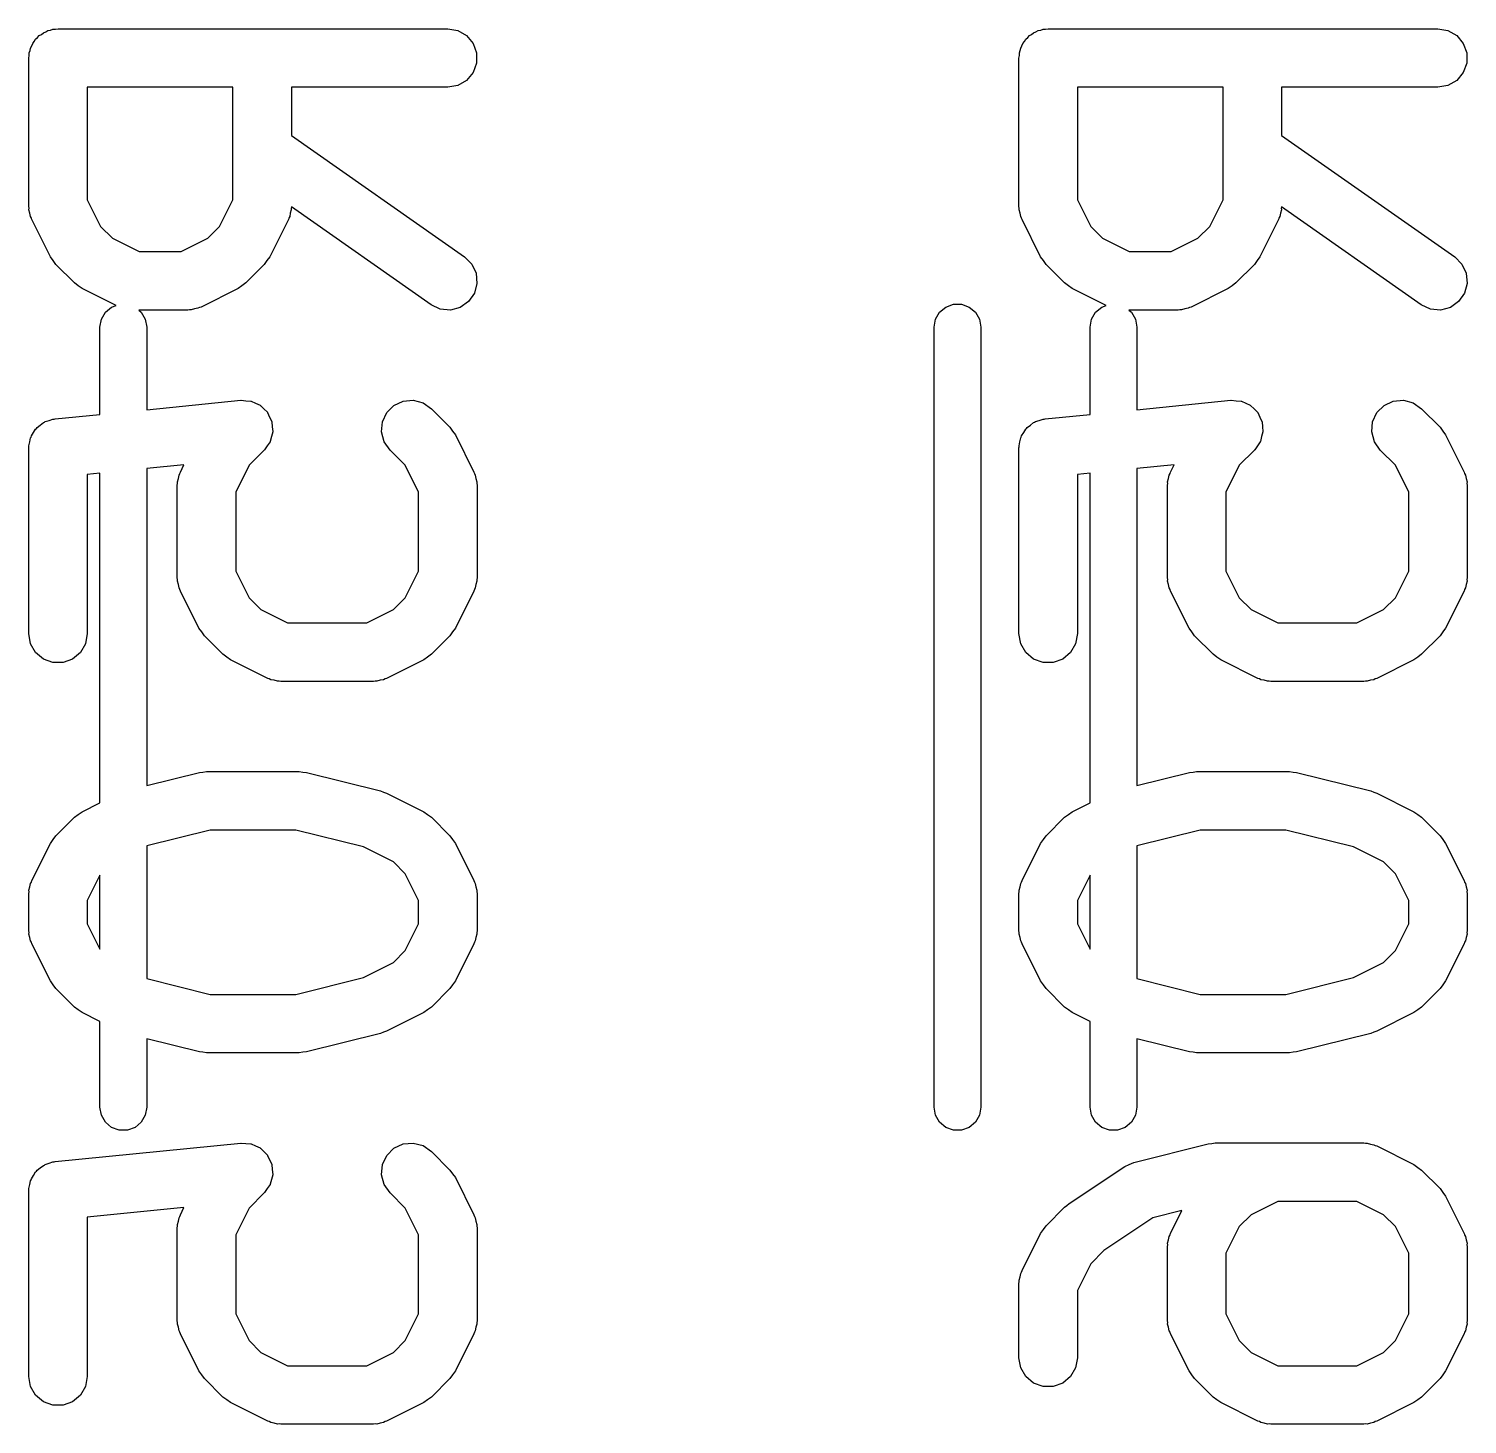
# Model space of a CAD drawing. Extents: x 25 to 326, y -201 to -21.
# Drawn here: x 41.867 to 45.557, y -27.753 to -24.174 of the extents above; entities that cross this region are included whole.
import ezdxf

# ---------------------------------------------------------------- set-up
doc = ezdxf.new("R2010")
doc.units = 0
doc.header["$MEASUREMENT"] = 0
doc.layers.add('BLACK', color=7, linetype='CONTINUOUS')

msp = doc.modelspace()

# ---------------------------------------------------------------- linework, layer by layer
at = {"layer": 'Black'}
for p, q in [((41.8816, -24.207), (41.8849, -24.2013)), ((41.8849, -24.2013), (41.89, -24.1971)), ((41.89, -24.1971), (41.8942, -24.1921)), ((41.8942, -24.1921), (41.8999, -24.1888)), ((41.8999, -24.1888), (41.9049, -24.1846)), ((41.9049, -24.1846), (41.911, -24.1823)), ((41.911, -24.1823), (41.9167, -24.179)), ((41.9167, -24.179), (41.9232, -24.1779)), ((41.9232, -24.1779), (41.9294, -24.1757)), ((41.9294, -24.1757), (41.9359, -24.1757)), ((41.9359, -24.1757), (41.9424, -24.1745)), ((41.9424, -24.1745), (42.9424, -24.1745)), ((42.9424, -24.1745), (42.968, -24.179)), ((42.968, -24.179), (42.9906, -24.1921)), ((42.9906, -24.1921), (43.0073, -24.212)), ((44.4216, -24.207), (44.4249, -24.2013)), ((44.4249, -24.2013), (44.43, -24.1971)), ((44.43, -24.1971), (44.4342, -24.1921)), ((44.4342, -24.1921), (44.4399, -24.1888)), ((44.4399, -24.1888), (44.4449, -24.1846)), ((44.4449, -24.1846), (44.451, -24.1823)), ((44.451, -24.1823), (44.4567, -24.179)), ((44.4567, -24.179), (44.4632, -24.1779)), ((44.4632, -24.1779), (44.4694, -24.1757)), ((44.4694, -24.1757), (44.4759, -24.1757)), ((44.4759, -24.1757), (44.4824, -24.1745)), ((44.4824, -24.1745), (45.4824, -24.1745)), ((45.4824, -24.1745), (45.508, -24.179)), ((45.508, -24.179), (45.5306, -24.1921)), ((45.5306, -24.1921), (45.5473, -24.212)), ((41.8674, -24.2495), (41.8685, -24.2431)), ((41.8685, -24.2365), (41.8708, -24.2303)), ((41.8685, -24.2431), (41.8685, -24.2365)), ((41.8708, -24.2303), (41.8719, -24.2239)), ((41.8719, -24.2239), (41.8752, -24.2182)), ((41.8752, -24.2182), (41.8774, -24.212)), ((41.8774, -24.212), (41.8816, -24.207)), ((43.0073, -24.212), (43.0162, -24.2365)), ((43.0162, -24.2365), (43.0162, -24.2625)), ((44.4074, -24.2495), (44.4085, -24.2431)), ((44.4085, -24.2365), (44.4108, -24.2303)), ((44.4085, -24.2431), (44.4085, -24.2365)), ((44.4108, -24.2303), (44.4119, -24.2239)), ((44.4119, -24.2239), (44.4152, -24.2182)), ((44.4152, -24.2182), (44.4174, -24.212)), ((44.4174, -24.212), (44.4216, -24.207)), ((45.5473, -24.212), (45.5562, -24.2365)), ((45.5562, -24.2365), (45.5562, -24.2625)), ((41.8674, -24.6305), (41.8674, -24.2495)), ((43.0162, -24.2625), (43.0073, -24.287)), ((44.4074, -24.6305), (44.4074, -24.2495)), ((45.5562, -24.2625), (45.5473, -24.287)), ((42.9906, -24.307), (42.968, -24.32)), ((43.0073, -24.287), (42.9906, -24.307)), ((45.5306, -24.307), (45.508, -24.32)), ((45.5473, -24.287), (45.5306, -24.307)), ((42.0174, -24.3245), (42.0174, -24.6128)), ((42.3912, -24.3245), (42.0174, -24.3245)), ((42.3912, -24.6128), (42.3912, -24.3245)), ((42.9424, -24.3245), (42.5412, -24.3245)), ((42.5412, -24.3245), (42.5412, -24.4486)), ((42.968, -24.32), (42.9424, -24.3245)), ((44.5574, -24.3245), (44.5574, -24.6128)), ((44.9312, -24.3245), (44.5574, -24.3245)), ((44.9312, -24.6128), (44.9312, -24.3245)), ((45.4824, -24.3245), (45.0812, -24.3245)), ((45.0812, -24.3245), (45.0812, -24.4486)), ((45.508, -24.32), (45.4824, -24.3245)), ((42.5412, -24.4486), (42.9854, -24.7595)), ((45.0812, -24.4486), (45.5254, -24.7595)), ((41.8681, -24.6347), (41.8674, -24.6305)), ((41.8679, -24.6391), (41.8681, -24.6347)), ((41.8704, -24.6475), (41.8679, -24.6391)), ((41.8719, -24.6561), (41.8704, -24.6475)), ((42.0174, -24.6128), (42.0516, -24.6813)), ((42.3569, -24.6813), (42.3912, -24.6128)), ((42.5382, -24.6475), (42.5367, -24.6561)), ((42.5407, -24.6391), (42.5382, -24.6475)), ((42.541, -24.6315), (42.5404, -24.6347)), ((42.5404, -24.6347), (42.5407, -24.6391)), ((42.8994, -24.8824), (42.541, -24.6315)), ((44.4081, -24.6347), (44.4074, -24.6305)), ((44.4079, -24.6391), (44.4081, -24.6347)), ((44.4104, -24.6475), (44.4079, -24.6391)), ((44.4119, -24.6561), (44.4104, -24.6475)), ((44.5574, -24.6128), (44.5916, -24.6813)), ((44.8969, -24.6813), (44.9312, -24.6128)), ((45.0782, -24.6475), (45.0767, -24.6561)), ((45.0807, -24.6391), (45.0782, -24.6475)), ((45.081, -24.6315), (45.0804, -24.6347)), ((45.0804, -24.6347), (45.0807, -24.6391)), ((45.4394, -24.8824), (45.081, -24.6315)), ((41.8741, -24.6599), (41.8719, -24.6561)), ((41.8753, -24.664), (41.8741, -24.6599)), ((41.9229, -24.7593), (41.8753, -24.664)), ((42.0516, -24.6813), (42.082, -24.7117)), ((42.3265, -24.7117), (42.3569, -24.6813)), ((42.5333, -24.664), (42.4857, -24.7593)), ((42.5345, -24.6599), (42.5333, -24.664)), ((42.5367, -24.6561), (42.5345, -24.6599)), ((44.4141, -24.6599), (44.4119, -24.6561)), ((44.4153, -24.664), (44.4141, -24.6599)), ((44.4629, -24.7593), (44.4153, -24.664)), ((44.5916, -24.6813), (44.622, -24.7117)), ((44.8665, -24.7117), (44.8969, -24.6813)), ((45.0733, -24.664), (45.0257, -24.7593)), ((45.0745, -24.6599), (45.0733, -24.664)), ((45.0767, -24.6561), (45.0745, -24.6599)), ((42.082, -24.7117), (42.1506, -24.746)), ((42.258, -24.746), (42.3265, -24.7117)), ((44.622, -24.7117), (44.6906, -24.746)), ((44.798, -24.746), (44.8665, -24.7117)), ((41.9301, -24.7689), (41.9229, -24.7593)), ((42.1506, -24.746), (42.258, -24.746)), ((42.4857, -24.7593), (42.4785, -24.7689)), ((42.9854, -24.7595), (43.0038, -24.7779)), ((44.4701, -24.7689), (44.4629, -24.7593)), ((44.6906, -24.746), (44.798, -24.746)), ((45.0257, -24.7593), (45.0185, -24.7689)), ((45.5254, -24.7595), (45.5438, -24.7779)), ((41.937, -24.7787), (41.9301, -24.7689)), ((41.9846, -24.8264), (41.937, -24.7787)), ((42.4716, -24.7787), (42.424, -24.8264)), ((42.4785, -24.7689), (42.4716, -24.7787)), ((43.0038, -24.7779), (43.0148, -24.8015)), ((44.477, -24.7787), (44.4701, -24.7689)), ((44.5246, -24.8264), (44.477, -24.7787)), ((45.0116, -24.7787), (44.964, -24.8264)), ((45.0185, -24.7689), (45.0116, -24.7787)), ((45.5438, -24.7779), (45.5548, -24.8015)), ((41.9944, -24.8333), (41.9846, -24.8264)), ((42.0041, -24.8404), (41.9944, -24.8333)), ((42.4142, -24.8333), (42.4045, -24.8404)), ((42.424, -24.8264), (42.4142, -24.8333)), ((43.0171, -24.8275), (43.0104, -24.8526)), ((43.0148, -24.8015), (43.0171, -24.8275)), ((44.5344, -24.8333), (44.5246, -24.8264)), ((44.5441, -24.8404), (44.5344, -24.8333)), ((44.9542, -24.8333), (44.9445, -24.8404)), ((44.964, -24.8264), (44.9542, -24.8333)), ((45.5571, -24.8275), (45.5504, -24.8526)), ((45.5548, -24.8015), (45.5571, -24.8275)), ((42.0912, -24.884), (42.0041, -24.8404)), ((42.4045, -24.8404), (42.3093, -24.888)), ((43.0104, -24.8526), (42.9954, -24.874)), ((44.6312, -24.884), (44.5441, -24.8404)), ((44.9445, -24.8404), (44.8493, -24.888)), ((45.5504, -24.8526), (45.5354, -24.874)), ((42.0536, -24.9195), (42.064, -24.9014)), ((42.064, -24.9014), (42.08, -24.888)), ((42.08, -24.888), (42.0912, -24.884)), ((42.2757, -24.896), (42.1494, -24.896)), ((42.1494, -24.896), (42.156, -24.9014)), ((42.156, -24.9014), (42.1664, -24.9195)), ((42.28, -24.8952), (42.2757, -24.896)), ((42.2843, -24.8955), (42.28, -24.8952)), ((42.2927, -24.893), (42.2843, -24.8955)), ((42.3014, -24.8914), (42.2927, -24.893)), ((42.3051, -24.8893), (42.3014, -24.8914)), ((42.3093, -24.888), (42.3051, -24.8893)), ((42.923, -24.8934), (42.8994, -24.8824)), ((42.9489, -24.8957), (42.923, -24.8934)), ((42.9741, -24.8889), (42.9489, -24.8957)), ((42.9954, -24.874), (42.9741, -24.8889)), ((44.1936, -24.9195), (44.204, -24.9014)), ((44.204, -24.9014), (44.22, -24.888)), ((44.22, -24.888), (44.2396, -24.8809)), ((44.2396, -24.8809), (44.2604, -24.8809)), ((44.2604, -24.8809), (44.28, -24.888)), ((44.28, -24.888), (44.296, -24.9014)), ((44.296, -24.9014), (44.3064, -24.9195)), ((44.5936, -24.9195), (44.604, -24.9014)), ((44.604, -24.9014), (44.62, -24.888)), ((44.62, -24.888), (44.6312, -24.884)), ((44.8157, -24.896), (44.6894, -24.896)), ((44.6894, -24.896), (44.696, -24.9014)), ((44.696, -24.9014), (44.7064, -24.9195)), ((44.82, -24.8952), (44.8157, -24.896)), ((44.8243, -24.8955), (44.82, -24.8952)), ((44.8327, -24.893), (44.8243, -24.8955)), ((44.8414, -24.8914), (44.8327, -24.893)), ((44.8451, -24.8893), (44.8414, -24.8914)), ((44.8493, -24.888), (44.8451, -24.8893)), ((45.463, -24.8934), (45.4394, -24.8824)), ((45.4889, -24.8957), (45.463, -24.8934)), ((45.5141, -24.8889), (45.4889, -24.8957)), ((45.5354, -24.874), (45.5141, -24.8889)), ((42.05, -24.94), (42.0536, -24.9195)), ((42.05, -25.1634), (42.05, -24.94)), ((42.1664, -24.9195), (42.17, -24.94)), ((42.17, -24.94), (42.17, -25.1514)), ((44.19, -24.94), (44.1936, -24.9195)), ((44.19, -26.94), (44.19, -24.94)), ((44.3064, -24.9195), (44.31, -24.94)), ((44.31, -24.94), (44.31, -26.94)), ((44.59, -24.94), (44.5936, -24.9195)), ((44.59, -25.1634), (44.59, -24.94)), ((44.7064, -24.9195), (44.71, -24.94)), ((44.71, -24.94), (44.71, -25.1514)), ((42.17, -25.1514), (42.4111, -25.1273)), ((42.4111, -25.1273), (42.4116, -25.1273)), ((42.4116, -25.1273), (42.412, -25.1272)), ((42.412, -25.1272), (42.4245, -25.1283)), ((42.4245, -25.1283), (42.4371, -25.1292)), ((42.8277, -25.1295), (42.8537, -25.1272)), ((42.8537, -25.1272), (42.8788, -25.1339)), ((44.71, -25.1514), (44.9511, -25.1273)), ((44.9511, -25.1273), (44.9516, -25.1273)), ((44.9516, -25.1273), (44.952, -25.1272)), ((44.952, -25.1272), (44.9645, -25.1283)), ((44.9645, -25.1283), (44.9771, -25.1292)), ((45.3677, -25.1295), (45.3937, -25.1272)), ((45.3937, -25.1272), (45.4188, -25.1339)), ((41.9349, -25.1749), (42.05, -25.1634)), ((42.4371, -25.1292), (42.4375, -25.1294)), ((42.4375, -25.1294), (42.438, -25.1295)), ((42.438, -25.1295), (42.4494, -25.1348)), ((42.4494, -25.1348), (42.4608, -25.1399)), ((42.4608, -25.1399), (42.4612, -25.1403)), ((42.4612, -25.1403), (42.4616, -25.1405)), ((42.4616, -25.1405), (42.4705, -25.1494)), ((42.4705, -25.1494), (42.4795, -25.1581)), ((42.4795, -25.1581), (42.4797, -25.1586)), ((42.4797, -25.1586), (42.48, -25.1589)), ((42.48, -25.1589), (42.4853, -25.1703)), ((42.7747, -25.1825), (42.7857, -25.1589)), ((42.7857, -25.1589), (42.8041, -25.1405)), ((42.8041, -25.1405), (42.8277, -25.1295)), ((42.8788, -25.1339), (42.9002, -25.1489)), ((42.9002, -25.1489), (42.9478, -25.1965)), ((44.4749, -25.1749), (44.59, -25.1634)), ((44.9771, -25.1292), (44.9775, -25.1294)), ((44.9775, -25.1294), (44.978, -25.1295)), ((44.978, -25.1295), (44.9894, -25.1348)), ((44.9894, -25.1348), (45.0008, -25.1399)), ((45.0008, -25.1399), (45.0012, -25.1403)), ((45.0012, -25.1403), (45.0016, -25.1405)), ((45.0016, -25.1405), (45.0105, -25.1494)), ((45.0105, -25.1494), (45.0195, -25.1581)), ((45.0195, -25.1581), (45.0197, -25.1586)), ((45.0197, -25.1586), (45.02, -25.1589)), ((45.02, -25.1589), (45.0253, -25.1703)), ((45.3147, -25.1825), (45.3257, -25.1589)), ((45.3257, -25.1589), (45.3441, -25.1405)), ((45.3441, -25.1405), (45.3677, -25.1295)), ((45.4188, -25.1339), (45.4402, -25.1489)), ((45.4402, -25.1489), (45.4878, -25.1965)), ((41.8798, -25.2102), (41.8849, -25.2013)), ((41.8849, -25.2013), (41.8871, -25.1995)), ((41.8871, -25.1995), (41.8887, -25.1972)), ((41.8887, -25.1972), (41.897, -25.1912)), ((41.897, -25.1912), (41.9049, -25.1846)), ((41.9049, -25.1846), (41.9075, -25.1836)), ((41.9075, -25.1836), (41.9098, -25.1819)), ((41.9098, -25.1819), (41.9197, -25.1792)), ((41.9197, -25.1792), (41.9294, -25.1757)), ((41.9294, -25.1757), (41.9322, -25.1757)), ((41.9322, -25.1757), (41.9349, -25.1749)), ((42.4853, -25.1703), (42.4908, -25.1816)), ((42.4908, -25.1816), (42.4908, -25.1821)), ((42.4908, -25.1821), (42.491, -25.1825)), ((42.491, -25.1825), (42.4921, -25.195)), ((42.4921, -25.195), (42.4934, -25.2075)), ((42.7724, -25.2084), (42.7747, -25.1825)), ((42.9478, -25.1965), (42.9547, -25.2063)), ((44.4198, -25.2102), (44.4249, -25.2013)), ((44.4249, -25.2013), (44.4271, -25.1995)), ((44.4271, -25.1995), (44.4287, -25.1972)), ((44.4287, -25.1972), (44.437, -25.1912)), ((44.437, -25.1912), (44.4449, -25.1846)), ((44.4449, -25.1846), (44.4475, -25.1836)), ((44.4475, -25.1836), (44.4498, -25.1819)), ((44.4498, -25.1819), (44.4597, -25.1792)), ((44.4597, -25.1792), (44.4694, -25.1757)), ((44.4694, -25.1757), (44.4722, -25.1757)), ((44.4722, -25.1757), (44.4749, -25.1749)), ((45.0253, -25.1703), (45.0308, -25.1816)), ((45.0308, -25.1816), (45.0308, -25.1821)), ((45.0308, -25.1821), (45.031, -25.1825)), ((45.031, -25.1825), (45.0321, -25.195)), ((45.0321, -25.195), (45.0334, -25.2075)), ((45.3124, -25.2084), (45.3147, -25.1825)), ((45.4878, -25.1965), (45.4947, -25.2063)), ((41.8676, -25.2439), (41.8701, -25.234)), ((41.8701, -25.234), (41.8719, -25.2239)), ((41.8719, -25.2239), (41.8733, -25.2214)), ((41.8733, -25.2214), (41.874, -25.2187)), ((41.874, -25.2187), (41.8798, -25.2102)), ((42.4865, -25.2336), (42.4793, -25.2439)), ((42.4867, -25.2331), (42.4865, -25.2336)), ((42.4869, -25.2328), (42.4867, -25.2331)), ((42.49, -25.2205), (42.4869, -25.2328)), ((42.4933, -25.2084), (42.49, -25.2205)), ((42.4934, -25.2075), (42.4932, -25.208)), ((42.4932, -25.208), (42.4933, -25.2084)), ((42.7792, -25.2336), (42.7724, -25.2084)), ((42.7941, -25.2549), (42.7792, -25.2336)), ((42.9547, -25.2063), (42.9618, -25.216)), ((42.9618, -25.216), (43.0095, -25.3112)), ((44.4076, -25.2439), (44.4101, -25.234)), ((44.4101, -25.234), (44.4119, -25.2239)), ((44.4119, -25.2239), (44.4133, -25.2214)), ((44.4133, -25.2214), (44.414, -25.2187)), ((44.414, -25.2187), (44.4198, -25.2102)), ((45.0265, -25.2336), (45.0193, -25.2439)), ((45.0267, -25.2331), (45.0265, -25.2336)), ((45.0269, -25.2328), (45.0267, -25.2331)), ((45.03, -25.2205), (45.0269, -25.2328)), ((45.0333, -25.2084), (45.03, -25.2205)), ((45.0334, -25.2075), (45.0332, -25.208)), ((45.0332, -25.208), (45.0333, -25.2084)), ((45.3192, -25.2336), (45.3124, -25.2084)), ((45.3341, -25.2549), (45.3192, -25.2336)), ((45.4947, -25.2063), (45.5018, -25.216)), ((45.5018, -25.216), (45.5495, -25.3112)), ((41.8674, -25.2495), (41.8679, -25.2467)), ((41.8674, -25.7257), (41.8674, -25.2495)), ((41.8679, -25.2467), (41.8676, -25.2439)), ((42.4716, -25.2549), (42.4326, -25.294)), ((42.4719, -25.2546), (42.4716, -25.2549)), ((42.4723, -25.2543), (42.4719, -25.2546)), ((42.4793, -25.2439), (42.4723, -25.2543)), ((42.8331, -25.294), (42.7941, -25.2549)), ((44.4074, -25.2495), (44.4079, -25.2467)), ((44.4074, -25.7257), (44.4074, -25.2495)), ((44.4079, -25.2467), (44.4076, -25.2439)), ((45.0116, -25.2549), (44.9726, -25.294)), ((45.0119, -25.2546), (45.0116, -25.2549)), ((45.0123, -25.2543), (45.0119, -25.2546)), ((45.0193, -25.2439), (45.0123, -25.2543)), ((45.3731, -25.294), (45.3341, -25.2549)), ((42.2656, -25.2926), (42.17, -25.3021)), ((42.17, -25.3021), (42.17, -26.1153)), ((42.255, -25.3154), (42.2563, -25.3112)), ((42.2563, -25.3112), (42.2656, -25.2926)), ((42.4326, -25.294), (42.3983, -25.3625)), ((42.8674, -25.3625), (42.8331, -25.294)), ((43.0095, -25.3112), (43.0107, -25.3154)), ((44.8056, -25.2926), (44.71, -25.3021)), ((44.71, -25.3021), (44.71, -26.1153)), ((44.795, -25.3154), (44.7963, -25.3112)), ((44.7963, -25.3112), (44.8056, -25.2926)), ((44.9726, -25.294), (44.9383, -25.3625)), ((45.4074, -25.3625), (45.3731, -25.294)), ((45.5495, -25.3112), (45.5507, -25.3154)), ((42.05, -25.3141), (42.0174, -25.3174)), ((42.0174, -25.3174), (42.0174, -25.7257)), ((42.05, -26.1595), (42.05, -25.3141)), ((42.2483, -25.3448), (42.2491, -25.3405)), ((42.2483, -25.5829), (42.2483, -25.3448)), ((42.2488, -25.3362), (42.2513, -25.3278)), ((42.2491, -25.3405), (42.2488, -25.3362)), ((42.2513, -25.3278), (42.2529, -25.3191)), ((42.2529, -25.3191), (42.255, -25.3154)), ((43.0107, -25.3154), (43.0129, -25.3191)), ((43.0129, -25.3191), (43.0144, -25.3278)), ((43.0144, -25.3278), (43.0169, -25.3362)), ((43.0169, -25.3362), (43.0166, -25.3405)), ((43.0166, -25.3405), (43.0174, -25.3448)), ((43.0174, -25.3448), (43.0174, -25.5829)), ((44.59, -25.3141), (44.5574, -25.3174)), ((44.5574, -25.3174), (44.5574, -25.7257)), ((44.59, -26.1595), (44.59, -25.3141)), ((44.7883, -25.3448), (44.7891, -25.3405)), ((44.7883, -25.5829), (44.7883, -25.3448)), ((44.7888, -25.3362), (44.7913, -25.3278)), ((44.7891, -25.3405), (44.7888, -25.3362)), ((44.7913, -25.3278), (44.7929, -25.3191)), ((44.7929, -25.3191), (44.795, -25.3154)), ((45.5507, -25.3154), (45.5529, -25.3191)), ((45.5529, -25.3191), (45.5544, -25.3278)), ((45.5544, -25.3278), (45.5569, -25.3362)), ((45.5569, -25.3362), (45.5566, -25.3405)), ((45.5566, -25.3405), (45.5574, -25.3448)), ((45.5574, -25.3448), (45.5574, -25.5829)), ((42.3983, -25.3625), (42.3983, -25.5652)), ((42.8674, -25.5652), (42.8674, -25.3625)), ((44.9383, -25.3625), (44.9383, -25.5652)), ((45.4074, -25.5652), (45.4074, -25.3625)), ((42.3983, -25.5652), (42.4326, -25.6337)), ((42.8331, -25.6337), (42.8674, -25.5652)), ((44.9383, -25.5652), (44.9726, -25.6337)), ((45.3731, -25.6337), (45.4074, -25.5652)), ((42.2491, -25.5871), (42.2483, -25.5829)), ((42.2488, -25.5914), (42.2491, -25.5871)), ((42.2513, -25.5999), (42.2488, -25.5914)), ((42.2529, -25.6085), (42.2513, -25.5999)), ((42.255, -25.6123), (42.2529, -25.6085)), ((43.0129, -25.6085), (43.0107, -25.6123)), ((43.0144, -25.5999), (43.0129, -25.6085)), ((43.0169, -25.5914), (43.0144, -25.5999)), ((43.0174, -25.5829), (43.0166, -25.5871)), ((43.0166, -25.5871), (43.0169, -25.5914)), ((44.7891, -25.5871), (44.7883, -25.5829)), ((44.7888, -25.5914), (44.7891, -25.5871)), ((44.7913, -25.5999), (44.7888, -25.5914)), ((44.7929, -25.6085), (44.7913, -25.5999)), ((44.795, -25.6123), (44.7929, -25.6085)), ((45.5529, -25.6085), (45.5507, -25.6123)), ((45.5544, -25.5999), (45.5529, -25.6085)), ((45.5569, -25.5914), (45.5544, -25.5999)), ((45.5574, -25.5829), (45.5566, -25.5871)), ((45.5566, -25.5871), (45.5569, -25.5914)), ((42.2563, -25.6164), (42.255, -25.6123)), ((42.3039, -25.7116), (42.2563, -25.6164)), ((42.4326, -25.6337), (42.463, -25.6641)), ((42.8027, -25.6641), (42.8331, -25.6337)), ((43.0095, -25.6164), (42.9618, -25.7116)), ((43.0107, -25.6123), (43.0095, -25.6164)), ((44.7963, -25.6164), (44.795, -25.6123)), ((44.8439, -25.7116), (44.7963, -25.6164)), ((44.9726, -25.6337), (45.003, -25.6641)), ((45.3427, -25.6641), (45.3731, -25.6337)), ((45.5495, -25.6164), (45.5018, -25.7116)), ((45.5507, -25.6123), (45.5495, -25.6164)), ((42.463, -25.6641), (42.5315, -25.6983)), ((42.7342, -25.6983), (42.8027, -25.6641)), ((45.003, -25.6641), (45.0715, -25.6983)), ((45.2742, -25.6983), (45.3427, -25.6641)), ((42.311, -25.7213), (42.3039, -25.7116)), ((42.5315, -25.6983), (42.7342, -25.6983)), ((42.9618, -25.7116), (42.9547, -25.7213)), ((44.851, -25.7213), (44.8439, -25.7116)), ((45.0715, -25.6983), (45.2742, -25.6983)), ((45.5018, -25.7116), (45.4947, -25.7213)), ((41.8719, -25.7514), (41.8674, -25.7257)), ((41.8849, -25.7739), (41.8719, -25.7514)), ((42.0129, -25.7514), (41.9998, -25.7739)), ((42.0174, -25.7257), (42.0129, -25.7514)), ((42.3179, -25.7311), (42.311, -25.7213)), ((42.3655, -25.7787), (42.3179, -25.7311)), ((42.9478, -25.7311), (42.9002, -25.7787)), ((42.9547, -25.7213), (42.9478, -25.7311)), ((44.4119, -25.7514), (44.4074, -25.7257)), ((44.4249, -25.7739), (44.4119, -25.7514)), ((44.5529, -25.7514), (44.5398, -25.7739)), ((44.5574, -25.7257), (44.5529, -25.7514)), ((44.8579, -25.7311), (44.851, -25.7213)), ((44.9055, -25.7787), (44.8579, -25.7311)), ((45.4878, -25.7311), (45.4402, -25.7787)), ((45.4947, -25.7213), (45.4878, -25.7311)), ((41.9049, -25.7907), (41.8849, -25.7739)), ((41.9294, -25.7996), (41.9049, -25.7907)), ((41.9799, -25.7907), (41.9554, -25.7996)), ((41.9998, -25.7739), (41.9799, -25.7907)), ((42.3754, -25.7856), (42.3655, -25.7787)), ((42.385, -25.7928), (42.3754, -25.7856)), ((42.4803, -25.8404), (42.385, -25.7928)), ((42.8807, -25.7928), (42.7854, -25.8404)), ((42.8903, -25.7856), (42.8807, -25.7928)), ((42.9002, -25.7787), (42.8903, -25.7856)), ((44.4449, -25.7907), (44.4249, -25.7739)), ((44.4694, -25.7996), (44.4449, -25.7907)), ((44.5199, -25.7907), (44.4954, -25.7996)), ((44.5398, -25.7739), (44.5199, -25.7907)), ((44.9154, -25.7856), (44.9055, -25.7787)), ((44.925, -25.7928), (44.9154, -25.7856)), ((45.0203, -25.8404), (44.925, -25.7928)), ((45.4207, -25.7928), (45.3254, -25.8404)), ((45.4303, -25.7856), (45.4207, -25.7928)), ((45.4402, -25.7787), (45.4303, -25.7856)), ((41.9554, -25.7996), (41.9294, -25.7996)), ((44.4954, -25.7996), (44.4694, -25.7996)), ((42.4844, -25.8416), (42.4803, -25.8404)), ((42.4882, -25.8438), (42.4844, -25.8416)), ((42.4968, -25.8453), (42.4882, -25.8438)), ((42.5052, -25.8478), (42.4968, -25.8453)), ((42.5096, -25.8476), (42.5052, -25.8478)), ((42.5138, -25.8483), (42.5096, -25.8476)), ((42.7519, -25.8483), (42.5138, -25.8483)), ((42.7562, -25.8476), (42.7519, -25.8483)), ((42.7605, -25.8478), (42.7562, -25.8476)), ((42.7689, -25.8453), (42.7605, -25.8478)), ((42.7776, -25.8438), (42.7689, -25.8453)), ((42.7813, -25.8416), (42.7776, -25.8438)), ((42.7854, -25.8404), (42.7813, -25.8416)), ((45.0244, -25.8416), (45.0203, -25.8404)), ((45.0282, -25.8438), (45.0244, -25.8416)), ((45.0368, -25.8453), (45.0282, -25.8438)), ((45.0452, -25.8478), (45.0368, -25.8453)), ((45.0496, -25.8476), (45.0452, -25.8478)), ((45.0538, -25.8483), (45.0496, -25.8476)), ((45.2919, -25.8483), (45.0538, -25.8483)), ((45.2962, -25.8476), (45.2919, -25.8483)), ((45.3005, -25.8478), (45.2962, -25.8476)), ((45.3089, -25.8453), (45.3005, -25.8478)), ((45.3176, -25.8438), (45.3089, -25.8453)), ((45.3213, -25.8416), (45.3176, -25.8438)), ((45.3254, -25.8404), (45.3213, -25.8416)), ((42.17, -26.1153), (42.3051, -26.0815)), ((42.3051, -26.0815), (42.3143, -26.0809)), ((42.3143, -26.0809), (42.3233, -26.0793)), ((42.3233, -26.0793), (42.5614, -26.0793)), ((42.5614, -26.0793), (42.5705, -26.0809)), ((42.5705, -26.0809), (42.5796, -26.0815)), ((42.5796, -26.0815), (42.7701, -26.1291)), ((44.71, -26.1153), (44.8451, -26.0815)), ((44.8451, -26.0815), (44.8543, -26.0809)), ((44.8543, -26.0809), (44.8633, -26.0793)), ((44.8633, -26.0793), (45.1014, -26.0793)), ((45.1014, -26.0793), (45.1105, -26.0809)), ((45.1105, -26.0809), (45.1196, -26.0815)), ((45.1196, -26.0815), (45.3101, -26.1291)), ((42.0041, -26.1824), (42.05, -26.1595)), ((42.7701, -26.1291), (42.7776, -26.1325)), ((42.7776, -26.1325), (42.7854, -26.1348)), ((42.7854, -26.1348), (42.8807, -26.1824)), ((44.5441, -26.1824), (44.59, -26.1595)), ((45.3101, -26.1291), (45.3176, -26.1325)), ((45.3176, -26.1325), (45.3254, -26.1348)), ((45.3254, -26.1348), (45.4207, -26.1824)), ((41.937, -26.2441), (41.9846, -26.1965)), ((41.9846, -26.1965), (41.9944, -26.1896)), ((41.9944, -26.1896), (42.0041, -26.1824)), ((42.8807, -26.1824), (42.8903, -26.1896)), ((42.8903, -26.1896), (42.9002, -26.1965)), ((42.9002, -26.1965), (42.9478, -26.2441)), ((44.477, -26.2441), (44.5246, -26.1965)), ((44.5246, -26.1965), (44.5344, -26.1896)), ((44.5344, -26.1896), (44.5441, -26.1824)), ((45.4207, -26.1824), (45.4303, -26.1896)), ((45.4303, -26.1896), (45.4402, -26.1965)), ((45.4402, -26.1965), (45.4878, -26.2441)), ((42.3326, -26.2293), (42.17, -26.2699)), ((42.5522, -26.2293), (42.3326, -26.2293)), ((42.7257, -26.2727), (42.5522, -26.2293)), ((44.8726, -26.2293), (44.71, -26.2699)), ((45.0922, -26.2293), (44.8726, -26.2293)), ((45.2657, -26.2727), (45.0922, -26.2293)), ((41.8753, -26.3588), (41.9229, -26.2636)), ((41.9229, -26.2636), (41.9301, -26.2539)), ((41.9301, -26.2539), (41.937, -26.2441)), ((42.17, -26.2699), (42.17, -26.6101)), ((42.8027, -26.3112), (42.7257, -26.2727)), ((42.9478, -26.2441), (42.9547, -26.2539)), ((42.9547, -26.2539), (42.9618, -26.2636)), ((42.9618, -26.2636), (43.0095, -26.3588)), ((44.4153, -26.3588), (44.4629, -26.2636)), ((44.4629, -26.2636), (44.4701, -26.2539)), ((44.4701, -26.2539), (44.477, -26.2441)), ((44.71, -26.2699), (44.71, -26.6101)), ((45.3427, -26.3112), (45.2657, -26.2727)), ((45.4878, -26.2441), (45.4947, -26.2539)), ((45.4947, -26.2539), (45.5018, -26.2636)), ((45.5018, -26.2636), (45.5495, -26.3588)), ((42.05, -26.3448), (42.0174, -26.4101)), ((42.05, -26.5352), (42.05, -26.3448)), ((42.8331, -26.3416), (42.8027, -26.3112)), ((42.8674, -26.4101), (42.8331, -26.3416)), ((44.59, -26.3448), (44.5574, -26.4101)), ((44.59, -26.5352), (44.59, -26.3448)), ((45.3731, -26.3416), (45.3427, -26.3112)), ((45.4074, -26.4101), (45.3731, -26.3416)), ((41.8679, -26.3838), (41.8704, -26.3754)), ((41.8704, -26.3754), (41.8719, -26.3667)), ((41.8719, -26.3667), (41.8741, -26.363)), ((41.8741, -26.363), (41.8753, -26.3588)), ((43.0095, -26.3588), (43.0107, -26.363)), ((43.0107, -26.363), (43.0129, -26.3667)), ((43.0129, -26.3667), (43.0144, -26.3754)), ((43.0144, -26.3754), (43.0169, -26.3838)), ((44.4079, -26.3838), (44.4104, -26.3754)), ((44.4104, -26.3754), (44.4119, -26.3667)), ((44.4119, -26.3667), (44.4141, -26.363)), ((44.4141, -26.363), (44.4153, -26.3588)), ((45.5495, -26.3588), (45.5507, -26.363)), ((45.5507, -26.363), (45.5529, -26.3667)), ((45.5529, -26.3667), (45.5544, -26.3754)), ((45.5544, -26.3754), (45.5569, -26.3838)), ((41.8674, -26.3924), (41.8681, -26.3881)), ((41.8674, -26.4876), (41.8674, -26.3924)), ((41.8681, -26.3881), (41.8679, -26.3838)), ((42.0174, -26.4101), (42.0174, -26.4699)), ((42.8674, -26.4699), (42.8674, -26.4101)), ((43.0169, -26.3838), (43.0166, -26.3881)), ((43.0166, -26.3881), (43.0174, -26.3924)), ((43.0174, -26.3924), (43.0174, -26.4876)), ((44.4074, -26.3924), (44.4081, -26.3881)), ((44.4074, -26.4876), (44.4074, -26.3924)), ((44.4081, -26.3881), (44.4079, -26.3838)), ((44.5574, -26.4101), (44.5574, -26.4699)), ((45.4074, -26.4699), (45.4074, -26.4101)), ((45.5569, -26.3838), (45.5566, -26.3881)), ((45.5566, -26.3881), (45.5574, -26.3924)), ((45.5574, -26.3924), (45.5574, -26.4876)), ((41.8681, -26.4919), (41.8674, -26.4876)), ((41.8679, -26.4962), (41.8681, -26.4919)), ((42.0174, -26.4699), (42.05, -26.5352)), ((42.8331, -26.5384), (42.8674, -26.4699)), ((43.0174, -26.4876), (43.0166, -26.4919)), ((43.0166, -26.4919), (43.0169, -26.4962)), ((44.4081, -26.4919), (44.4074, -26.4876)), ((44.4079, -26.4962), (44.4081, -26.4919)), ((44.5574, -26.4699), (44.59, -26.5352)), ((45.3731, -26.5384), (45.4074, -26.4699)), ((45.5574, -26.4876), (45.5566, -26.4919)), ((45.5566, -26.4919), (45.5569, -26.4962)), ((41.8704, -26.5046), (41.8679, -26.4962)), ((41.8719, -26.5133), (41.8704, -26.5046)), ((41.8741, -26.517), (41.8719, -26.5133)), ((41.8753, -26.5212), (41.8741, -26.517)), ((41.9229, -26.6164), (41.8753, -26.5212)), ((43.0095, -26.5212), (42.9618, -26.6164)), ((43.0107, -26.517), (43.0095, -26.5212)), ((43.0129, -26.5133), (43.0107, -26.517)), ((43.0144, -26.5046), (43.0129, -26.5133)), ((43.0169, -26.4962), (43.0144, -26.5046)), ((44.4104, -26.5046), (44.4079, -26.4962)), ((44.4119, -26.5133), (44.4104, -26.5046)), ((44.4141, -26.517), (44.4119, -26.5133)), ((44.4153, -26.5212), (44.4141, -26.517)), ((44.4629, -26.6164), (44.4153, -26.5212)), ((45.5495, -26.5212), (45.5018, -26.6164)), ((45.5507, -26.517), (45.5495, -26.5212)), ((45.5529, -26.5133), (45.5507, -26.517)), ((45.5544, -26.5046), (45.5529, -26.5133)), ((45.5569, -26.4962), (45.5544, -26.5046)), ((42.8027, -26.5688), (42.8331, -26.5384)), ((45.3427, -26.5688), (45.3731, -26.5384)), ((42.7257, -26.6073), (42.8027, -26.5688)), ((45.2657, -26.6073), (45.3427, -26.5688)), ((41.9301, -26.6261), (41.9229, -26.6164)), ((41.937, -26.6359), (41.9301, -26.6261)), ((41.9846, -26.6835), (41.937, -26.6359)), ((42.17, -26.6101), (42.3326, -26.6507)), ((42.5522, -26.6507), (42.7257, -26.6073)), ((42.9478, -26.6359), (42.9002, -26.6835)), ((42.9547, -26.6261), (42.9478, -26.6359)), ((42.9618, -26.6164), (42.9547, -26.6261)), ((44.4701, -26.6261), (44.4629, -26.6164)), ((44.477, -26.6359), (44.4701, -26.6261)), ((44.5246, -26.6835), (44.477, -26.6359)), ((44.71, -26.6101), (44.8726, -26.6507)), ((45.0922, -26.6507), (45.2657, -26.6073)), ((45.4878, -26.6359), (45.4402, -26.6835)), ((45.4947, -26.6261), (45.4878, -26.6359)), ((45.5018, -26.6164), (45.4947, -26.6261)), ((42.3326, -26.6507), (42.5522, -26.6507)), ((44.8726, -26.6507), (45.0922, -26.6507)), ((41.9944, -26.6904), (41.9846, -26.6835)), ((42.0041, -26.6976), (41.9944, -26.6904)), ((42.05, -26.7205), (42.0041, -26.6976)), ((42.8807, -26.6976), (42.7854, -26.7452)), ((42.8903, -26.6904), (42.8807, -26.6976)), ((42.9002, -26.6835), (42.8903, -26.6904)), ((44.5344, -26.6904), (44.5246, -26.6835)), ((44.5441, -26.6976), (44.5344, -26.6904)), ((44.59, -26.7205), (44.5441, -26.6976)), ((45.4207, -26.6976), (45.3254, -26.7452)), ((45.4303, -26.6904), (45.4207, -26.6976)), ((45.4402, -26.6835), (45.4303, -26.6904)), ((42.05, -26.94), (42.05, -26.7205)), ((42.7701, -26.7509), (42.5796, -26.7985)), ((42.7776, -26.7475), (42.7701, -26.7509)), ((42.7854, -26.7452), (42.7776, -26.7475)), ((44.59, -26.94), (44.59, -26.7205)), ((45.3101, -26.7509), (45.1196, -26.7985)), ((45.3176, -26.7475), (45.3101, -26.7509)), ((45.3254, -26.7452), (45.3176, -26.7475)), ((42.3051, -26.7985), (42.17, -26.7647)), ((42.17, -26.7647), (42.17, -26.94)), ((44.8451, -26.7985), (44.71, -26.7647)), ((44.71, -26.7647), (44.71, -26.94)), ((42.3143, -26.7991), (42.3051, -26.7985)), ((42.3233, -26.8007), (42.3143, -26.7991)), ((42.5614, -26.8007), (42.3233, -26.8007)), ((42.5705, -26.7991), (42.5614, -26.8007)), ((42.5796, -26.7985), (42.5705, -26.7991)), ((44.8543, -26.7991), (44.8451, -26.7985)), ((44.8633, -26.8007), (44.8543, -26.7991)), ((45.1014, -26.8007), (44.8633, -26.8007)), ((45.1105, -26.7991), (45.1014, -26.8007)), ((45.1196, -26.7985), (45.1105, -26.7991)), ((42.0536, -26.9605), (42.05, -26.94)), ((42.064, -26.9786), (42.0536, -26.9605)), ((42.1664, -26.9605), (42.156, -26.9786)), ((42.17, -26.94), (42.1664, -26.9605)), ((44.1936, -26.9605), (44.19, -26.94)), ((44.204, -26.9786), (44.1936, -26.9605)), ((44.3064, -26.9605), (44.296, -26.9786)), ((44.31, -26.94), (44.3064, -26.9605)), ((44.5936, -26.9605), (44.59, -26.94)), ((44.604, -26.9786), (44.5936, -26.9605)), ((44.7064, -26.9605), (44.696, -26.9786)), ((44.71, -26.94), (44.7064, -26.9605)), ((42.08, -26.992), (42.064, -26.9786)), ((42.0996, -26.9991), (42.08, -26.992)), ((42.1204, -26.9991), (42.0996, -26.9991)), ((42.14, -26.992), (42.1204, -26.9991)), ((42.156, -26.9786), (42.14, -26.992)), ((44.22, -26.992), (44.204, -26.9786)), ((44.2396, -26.9991), (44.22, -26.992)), ((44.2604, -26.9991), (44.2396, -26.9991)), ((44.28, -26.992), (44.2604, -26.9991)), ((44.296, -26.9786), (44.28, -26.992)), ((44.62, -26.992), (44.604, -26.9786)), ((44.6396, -26.9991), (44.62, -26.992)), ((44.6604, -26.9991), (44.6396, -26.9991)), ((44.68, -26.992), (44.6604, -26.9991)), ((44.696, -26.9786), (44.68, -26.992)), ((41.9349, -27.0797), (42.4111, -27.032)), ((42.4111, -27.032), (42.4116, -27.0321)), ((42.4116, -27.0321), (42.412, -27.032)), ((42.412, -27.032), (42.4245, -27.033)), ((42.4245, -27.033), (42.4371, -27.034)), ((42.4371, -27.034), (42.4375, -27.0342)), ((42.4375, -27.0342), (42.438, -27.0342)), ((42.438, -27.0342), (42.4494, -27.0395)), ((42.4494, -27.0395), (42.4608, -27.0447)), ((42.4608, -27.0447), (42.4612, -27.045)), ((42.4612, -27.045), (42.4616, -27.0452)), ((42.4616, -27.0452), (42.4705, -27.0541)), ((42.7857, -27.0636), (42.8041, -27.0452)), ((42.8041, -27.0452), (42.8277, -27.0342)), ((42.8277, -27.0342), (42.8537, -27.032)), ((42.8537, -27.032), (42.8788, -27.0387)), ((42.8788, -27.0387), (42.9002, -27.0536)), ((44.7023, -27.0815), (44.8928, -27.0339)), ((44.8928, -27.0339), (44.9019, -27.0333)), ((44.9019, -27.0333), (44.911, -27.0317)), ((44.911, -27.0317), (45.2919, -27.0317)), ((45.2919, -27.0317), (45.2962, -27.0324)), ((45.2962, -27.0324), (45.3005, -27.0322)), ((45.3005, -27.0322), (45.3089, -27.0347)), ((45.3089, -27.0347), (45.3176, -27.0362)), ((45.3176, -27.0362), (45.3213, -27.0384)), ((45.3213, -27.0384), (45.3254, -27.0396)), ((45.3254, -27.0396), (45.4207, -27.0872)), ((41.9098, -27.0867), (41.9197, -27.0839)), ((41.9197, -27.0839), (41.9294, -27.0804)), ((41.9294, -27.0804), (41.9322, -27.0804)), ((41.9322, -27.0804), (41.9349, -27.0797)), ((42.4705, -27.0541), (42.4795, -27.0629)), ((42.4795, -27.0629), (42.4797, -27.0633)), ((42.4797, -27.0633), (42.48, -27.0636)), ((42.48, -27.0636), (42.4853, -27.075)), ((42.4853, -27.075), (42.4908, -27.0864)), ((42.7747, -27.0873), (42.7857, -27.0636)), ((42.9002, -27.0536), (42.9478, -27.1013)), ((44.6906, -27.0867), (44.7023, -27.0815)), ((41.874, -27.1234), (41.8798, -27.115)), ((41.8798, -27.115), (41.8849, -27.1061)), ((41.8849, -27.1061), (41.8871, -27.1043)), ((41.8871, -27.1043), (41.8887, -27.1019)), ((41.8887, -27.1019), (41.897, -27.0959)), ((41.897, -27.0959), (41.9049, -27.0893)), ((41.9049, -27.0893), (41.9075, -27.0884)), ((41.9075, -27.0884), (41.9098, -27.0867)), ((42.4933, -27.1132), (42.49, -27.1253)), ((42.4908, -27.0864), (42.4908, -27.0868)), ((42.4908, -27.0868), (42.491, -27.0873)), ((42.491, -27.0873), (42.4921, -27.0997)), ((42.4921, -27.0997), (42.4934, -27.1123)), ((42.4934, -27.1123), (42.4932, -27.1127)), ((42.4932, -27.1127), (42.4933, -27.1132)), ((42.7724, -27.1132), (42.7747, -27.0873)), ((42.7792, -27.1384), (42.7724, -27.1132)), ((42.9478, -27.1013), (42.9547, -27.1111)), ((42.9547, -27.1111), (42.9618, -27.1207)), ((42.9618, -27.1207), (43.0095, -27.216)), ((44.536, -27.1871), (44.6789, -27.0919)), ((44.6789, -27.0919), (44.6906, -27.0867)), ((45.4207, -27.0872), (45.4303, -27.0944)), ((45.4303, -27.0944), (45.4402, -27.1013)), ((45.4402, -27.1013), (45.4878, -27.1489)), ((41.8674, -27.1543), (41.8679, -27.1515)), ((41.8674, -27.6305), (41.8674, -27.1543)), ((41.8676, -27.1487), (41.8701, -27.1387)), ((41.8679, -27.1515), (41.8676, -27.1487)), ((41.8701, -27.1387), (41.8719, -27.1286)), ((41.8719, -27.1286), (41.8733, -27.1262)), ((41.8733, -27.1262), (41.874, -27.1234)), ((42.4793, -27.1486), (42.4723, -27.159)), ((42.4865, -27.1384), (42.4793, -27.1486)), ((42.4867, -27.1379), (42.4865, -27.1384)), ((42.4869, -27.1375), (42.4867, -27.1379)), ((42.49, -27.1253), (42.4869, -27.1375)), ((42.7941, -27.1597), (42.7792, -27.1384)), ((45.4878, -27.1489), (45.4947, -27.1587)), ((42.4716, -27.1597), (42.4326, -27.1987)), ((42.4719, -27.1593), (42.4716, -27.1597)), ((42.4723, -27.159), (42.4719, -27.1593)), ((42.8331, -27.1987), (42.7941, -27.1597)), ((44.5246, -27.1965), (44.5307, -27.1922)), ((44.5307, -27.1922), (44.536, -27.1871)), ((45.0715, -27.1817), (45.003, -27.2159)), ((45.2742, -27.1817), (45.0715, -27.1817)), ((45.3427, -27.2159), (45.2742, -27.1817)), ((45.4947, -27.1587), (45.5018, -27.1684)), ((45.5018, -27.1684), (45.5495, -27.2636)), ((42.2656, -27.1973), (42.0174, -27.2222)), ((42.0174, -27.2222), (42.0174, -27.6305)), ((42.2513, -27.2325), (42.2529, -27.2239)), ((42.2529, -27.2239), (42.255, -27.2201)), ((42.255, -27.2201), (42.2563, -27.216)), ((42.2563, -27.216), (42.2656, -27.1973)), ((42.4326, -27.1987), (42.3983, -27.2672)), ((42.8674, -27.2672), (42.8331, -27.1987)), ((43.0095, -27.216), (43.0107, -27.2201)), ((43.0107, -27.2201), (43.0129, -27.2239)), ((43.0129, -27.2239), (43.0144, -27.2325)), ((44.477, -27.2441), (44.5246, -27.1965)), ((44.7513, -27.2239), (44.6254, -27.3078)), ((44.8254, -27.2054), (44.7513, -27.2239)), ((44.7963, -27.2636), (44.8254, -27.2054)), ((45.003, -27.2159), (44.9726, -27.2463)), ((45.3731, -27.2463), (45.3427, -27.2159)), ((42.2483, -27.2495), (42.2491, -27.2453)), ((42.2483, -27.4876), (42.2483, -27.2495)), ((42.2488, -27.2409), (42.2513, -27.2325)), ((42.2491, -27.2453), (42.2488, -27.2409)), ((42.3983, -27.2672), (42.3983, -27.4699)), ((42.8674, -27.4699), (42.8674, -27.2672)), ((43.0144, -27.2325), (43.0169, -27.2409)), ((43.0169, -27.2409), (43.0166, -27.2453)), ((43.0166, -27.2453), (43.0174, -27.2495)), ((43.0174, -27.2495), (43.0174, -27.4876)), ((44.4153, -27.3588), (44.4629, -27.2636)), ((44.4629, -27.2636), (44.4701, -27.2539)), ((44.4701, -27.2539), (44.477, -27.2441)), ((44.7929, -27.2715), (44.795, -27.2677)), ((44.795, -27.2677), (44.7963, -27.2636)), ((44.9726, -27.2463), (44.9383, -27.3148)), ((45.4074, -27.3148), (45.3731, -27.2463)), ((45.5495, -27.2636), (45.5507, -27.2677)), ((45.5507, -27.2677), (45.5529, -27.2715)), ((44.7883, -27.2971), (44.7891, -27.2929)), ((44.7883, -27.4876), (44.7883, -27.2971)), ((44.7888, -27.2886), (44.7913, -27.2801)), ((44.7891, -27.2929), (44.7888, -27.2886)), ((44.7913, -27.2801), (44.7929, -27.2715)), ((45.5529, -27.2715), (45.5544, -27.2801)), ((45.5544, -27.2801), (45.5569, -27.2886)), ((45.5569, -27.2886), (45.5566, -27.2929)), ((45.5566, -27.2929), (45.5574, -27.2971)), ((45.5574, -27.2971), (45.5574, -27.4876)), ((44.5916, -27.3416), (44.5574, -27.4101)), ((44.6254, -27.3078), (44.5916, -27.3416)), ((44.9383, -27.3148), (44.9383, -27.4699)), ((45.4074, -27.4699), (45.4074, -27.3148)), ((44.4079, -27.3838), (44.4104, -27.3754)), ((44.4104, -27.3754), (44.4119, -27.3667)), ((44.4119, -27.3667), (44.4141, -27.363)), ((44.4141, -27.363), (44.4153, -27.3588)), ((44.4074, -27.3924), (44.4081, -27.3881)), ((44.4074, -27.5829), (44.4074, -27.3924)), ((44.4081, -27.3881), (44.4079, -27.3838)), ((44.5574, -27.4101), (44.5574, -27.5829)), ((42.2491, -27.4919), (42.2483, -27.4876)), ((42.3983, -27.4699), (42.4326, -27.5384)), ((42.8331, -27.5384), (42.8674, -27.4699)), ((43.0174, -27.4876), (43.0166, -27.4919)), ((44.7891, -27.4919), (44.7883, -27.4876)), ((44.9383, -27.4699), (44.9726, -27.5384)), ((45.3731, -27.5384), (45.4074, -27.4699)), ((45.5574, -27.4876), (45.5566, -27.4919)), ((42.2488, -27.4962), (42.2491, -27.4919)), ((42.2513, -27.5046), (42.2488, -27.4962)), ((42.2529, -27.5133), (42.2513, -27.5046)), ((42.255, -27.517), (42.2529, -27.5133)), ((42.2563, -27.5212), (42.255, -27.517)), ((42.3039, -27.6164), (42.2563, -27.5212)), ((43.0095, -27.5212), (42.9618, -27.6164)), ((43.0107, -27.517), (43.0095, -27.5212)), ((43.0129, -27.5133), (43.0107, -27.517)), ((43.0144, -27.5046), (43.0129, -27.5133)), ((43.0169, -27.4962), (43.0144, -27.5046)), ((43.0166, -27.4919), (43.0169, -27.4962)), ((44.7888, -27.4962), (44.7891, -27.4919)), ((44.7913, -27.5046), (44.7888, -27.4962)), ((44.7929, -27.5133), (44.7913, -27.5046)), ((44.795, -27.517), (44.7929, -27.5133)), ((44.7963, -27.5212), (44.795, -27.517)), ((44.8439, -27.6164), (44.7963, -27.5212)), ((45.5495, -27.5212), (45.5018, -27.6164)), ((45.5507, -27.517), (45.5495, -27.5212)), ((45.5529, -27.5133), (45.5507, -27.517)), ((45.5544, -27.5046), (45.5529, -27.5133)), ((45.5569, -27.4962), (45.5544, -27.5046)), ((45.5566, -27.4919), (45.5569, -27.4962)), ((42.4326, -27.5384), (42.463, -27.5688)), ((42.8027, -27.5688), (42.8331, -27.5384)), ((44.9726, -27.5384), (45.003, -27.5688)), ((45.3427, -27.5688), (45.3731, -27.5384)), ((42.463, -27.5688), (42.5315, -27.6031)), ((42.7342, -27.6031), (42.8027, -27.5688)), ((44.4119, -27.6085), (44.4074, -27.5829)), ((44.5574, -27.5829), (44.5529, -27.6085)), ((45.003, -27.5688), (45.0715, -27.6031)), ((45.2742, -27.6031), (45.3427, -27.5688)), ((41.8719, -27.6561), (41.8674, -27.6305)), ((42.0174, -27.6305), (42.0129, -27.6561)), ((42.311, -27.6261), (42.3039, -27.6164)), ((42.3179, -27.6359), (42.311, -27.6261)), ((42.3655, -27.6835), (42.3179, -27.6359)), ((42.5315, -27.6031), (42.7342, -27.6031)), ((42.9478, -27.6359), (42.9002, -27.6835)), ((42.9547, -27.6261), (42.9478, -27.6359)), ((42.9618, -27.6164), (42.9547, -27.6261)), ((44.4249, -27.6311), (44.4119, -27.6085)), ((44.4449, -27.6478), (44.4249, -27.6311)), ((44.5398, -27.6311), (44.5199, -27.6478)), ((44.5529, -27.6085), (44.5398, -27.6311)), ((44.851, -27.6261), (44.8439, -27.6164)), ((44.8579, -27.6359), (44.851, -27.6261)), ((44.9055, -27.6835), (44.8579, -27.6359)), ((45.0715, -27.6031), (45.2742, -27.6031)), ((45.4878, -27.6359), (45.4402, -27.6835)), ((45.4947, -27.6261), (45.4878, -27.6359)), ((45.5018, -27.6164), (45.4947, -27.6261)), ((41.8849, -27.6787), (41.8719, -27.6561)), ((42.0129, -27.6561), (41.9998, -27.6787)), ((44.4694, -27.6567), (44.4449, -27.6478)), ((44.4954, -27.6567), (44.4694, -27.6567)), ((44.5199, -27.6478), (44.4954, -27.6567)), ((41.9049, -27.6954), (41.8849, -27.6787)), ((41.9294, -27.7043), (41.9049, -27.6954)), ((41.9554, -27.7043), (41.9294, -27.7043)), ((41.9799, -27.6954), (41.9554, -27.7043)), ((41.9998, -27.6787), (41.9799, -27.6954)), ((42.3754, -27.6904), (42.3655, -27.6835)), ((42.385, -27.6976), (42.3754, -27.6904)), ((42.4803, -27.7452), (42.385, -27.6976)), ((42.8807, -27.6976), (42.7854, -27.7452)), ((42.8903, -27.6904), (42.8807, -27.6976)), ((42.9002, -27.6835), (42.8903, -27.6904)), ((44.9154, -27.6904), (44.9055, -27.6835)), ((44.925, -27.6976), (44.9154, -27.6904)), ((45.0203, -27.7452), (44.925, -27.6976)), ((45.4207, -27.6976), (45.3254, -27.7452)), ((45.4303, -27.6904), (45.4207, -27.6976)), ((45.4402, -27.6835), (45.4303, -27.6904)), ((42.4844, -27.7464), (42.4803, -27.7452)), ((42.4882, -27.7486), (42.4844, -27.7464)), ((42.4968, -27.7501), (42.4882, -27.7486)), ((42.7776, -27.7486), (42.7689, -27.7501)), ((42.7813, -27.7464), (42.7776, -27.7486)), ((42.7854, -27.7452), (42.7813, -27.7464)), ((45.0244, -27.7464), (45.0203, -27.7452)), ((45.0282, -27.7486), (45.0244, -27.7464)), ((45.0368, -27.7501), (45.0282, -27.7486)), ((45.3176, -27.7486), (45.3089, -27.7501)), ((45.3213, -27.7464), (45.3176, -27.7486)), ((45.3254, -27.7452), (45.3213, -27.7464)), ((42.5052, -27.7526), (42.4968, -27.7501)), ((42.5096, -27.7523), (42.5052, -27.7526)), ((42.5138, -27.7531), (42.5096, -27.7523)), ((42.7519, -27.7531), (42.5138, -27.7531)), ((42.7562, -27.7523), (42.7519, -27.7531)), ((42.7605, -27.7526), (42.7562, -27.7523)), ((42.7689, -27.7501), (42.7605, -27.7526)), ((45.0452, -27.7526), (45.0368, -27.7501)), ((45.0496, -27.7523), (45.0452, -27.7526)), ((45.0538, -27.7531), (45.0496, -27.7523)), ((45.2919, -27.7531), (45.0538, -27.7531)), ((45.2962, -27.7523), (45.2919, -27.7531)), ((45.3005, -27.7526), (45.2962, -27.7523)), ((45.3089, -27.7501), (45.3005, -27.7526))]:
    msp.add_line(p, q, dxfattribs=at)

doc.saveas('drawing.dxf')
